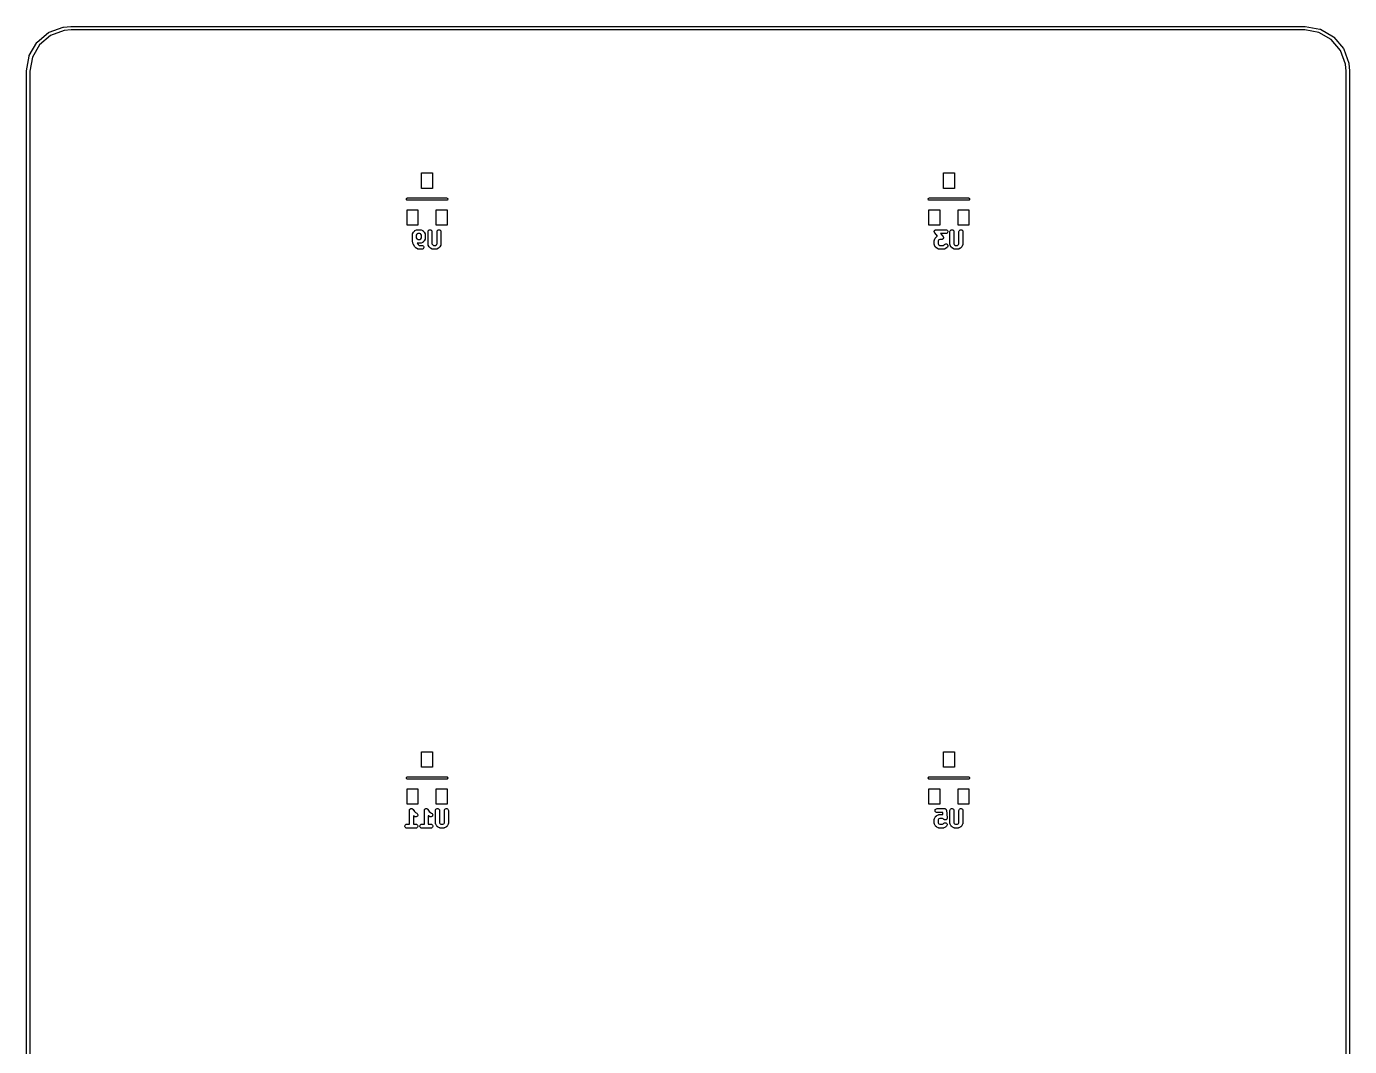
# Model space of a CAD drawing. Extents: x 51 to 137, y -158 to -25.
# Drawn here: x 50.7 to 136.5, y -91.5 to -25.3 of the extents above; entities that cross this region are included whole.
import ezdxf

# ---------------------------------------------------------------- set-up
doc = ezdxf.new("R2010")
doc.units = 0
doc.header["$MEASUREMENT"] = 0
doc.layers.add('BLACK', color=7, linetype='CONTINUOUS')

msp = doc.modelspace()

# ---------------------------------------------------------------- linework, layer by layer
at = {"layer": 'Black'}
for p, q in [((51.3772, -26.306), (52.1172, -25.6851)), ((52.1172, -25.6851), (52.1516, -25.6652)), ((52.1516, -25.6652), (53.0592, -25.3348)), ((53.1233, -25.5548), (52.2487, -25.8731)), ((53.0592, -25.3348), (53.0739, -25.3323)), ((53.0739, -25.3323), (53.0884, -25.3284)), ((53.0884, -25.3284), (53.5713, -25.2861)), ((53.5863, -25.5143), (53.1233, -25.5548)), ((53.5713, -25.2861), (53.5763, -25.2866)), ((53.5763, -25.2866), (53.5813, -25.2857)), ((53.5813, -25.2857), (133.619, -25.2857)), ((133.609, -25.5143), (53.5863, -25.5143)), ((134.531, -25.6768), (133.609, -25.5143)), ((133.619, -25.2857), (133.629, -25.2874)), ((133.629, -25.2874), (133.639, -25.2874)), ((133.639, -25.2874), (134.59, -25.4552)), ((135.332, -26.1396), (134.531, -25.6768)), ((134.59, -25.4552), (134.59, -25.4552)), ((134.59, -25.4552), (134.628, -25.4687)), ((134.628, -25.4687), (135.464, -25.9517)), ((50.8687, -27.1729), (51.3517, -26.3364)), ((51.5396, -26.4681), (51.0768, -27.2697)), ((51.3517, -26.3364), (51.3772, -26.306)), ((52.2487, -25.8731), (51.5396, -26.4681)), ((135.927, -26.8487), (135.332, -26.1396)), ((135.464, -25.9517), (135.495, -25.9772)), ((135.495, -25.9772), (136.115, -26.7172)), ((50.6874, -28.1615), (50.8552, -27.2102)), ((50.8552, -27.2102), (50.8687, -27.1729)), ((50.8552, -27.2102), (50.8552, -27.2102)), ((51.0768, -27.2697), (50.9143, -28.1913)), ((136.246, -27.7233), (135.927, -26.8487)), ((136.115, -26.7172), (136.135, -26.7516)), ((136.135, -26.7516), (136.466, -27.6592)), ((50.6857, -28.1813), (50.6874, -28.1715)), ((50.6857, -119.921), (50.6857, -28.1813)), ((50.6874, -28.1715), (50.6874, -28.1615)), ((50.9143, -28.1913), (50.9143, -119.916)), ((136.286, -28.1863), (136.246, -27.7233)), ((136.286, -119.911), (136.286, -28.1863)), ((136.466, -27.6592), (136.468, -27.6739)), ((136.468, -27.6739), (136.472, -27.6884)), ((136.472, -27.6884), (136.514, -28.1713)), ((136.514, -28.1713), (136.514, -28.1763)), ((136.514, -28.1763), (136.515, -28.1813)), ((136.515, -28.1813), (136.515, -119.921)), ((76.3219, -35.7911), (76.3219, -34.7903)), ((76.3219, -34.7903), (77.0229, -34.7903)), ((77.0229, -34.7903), (77.0229, -35.7911)), ((110.177, -35.7911), (110.177, -34.7903)), ((110.177, -34.7903), (110.879, -34.7903)), ((110.879, -34.7903), (110.879, -35.7911)), ((77.0229, -35.7911), (76.3219, -35.7911)), ((110.879, -35.7911), (110.177, -35.7911)), ((75.3285, -36.4766), (75.3374, -36.4521)), ((75.3285, -36.5026), (75.3285, -36.4766)), ((75.3374, -36.5271), (75.3285, -36.5026)), ((75.3374, -36.4521), (75.3542, -36.4321)), ((75.3542, -36.5471), (75.3374, -36.5271)), ((75.3542, -36.4321), (75.3767, -36.4191)), ((75.3767, -36.5601), (75.3542, -36.5471)), ((75.3767, -36.4191), (75.4024, -36.4146)), ((75.4024, -36.5646), (75.3767, -36.5601)), ((75.4024, -36.4146), (77.9424, -36.4146)), ((77.9424, -36.5646), (75.4024, -36.5646)), ((77.9424, -36.4146), (77.9681, -36.4191)), ((77.9681, -36.5601), (77.9424, -36.5646)), ((77.9681, -36.4191), (77.9906, -36.4321)), ((77.9906, -36.5471), (77.9681, -36.5601)), ((77.9906, -36.4321), (78.0074, -36.4521)), ((78.0074, -36.5271), (77.9906, -36.5471)), ((78.0074, -36.4521), (78.0163, -36.4766)), ((78.0163, -36.5026), (78.0074, -36.5271)), ((78.0163, -36.4766), (78.0163, -36.5026)), ((109.184, -36.4766), (109.193, -36.4521)), ((109.184, -36.5026), (109.184, -36.4766)), ((109.193, -36.5271), (109.184, -36.5026)), ((109.193, -36.4521), (109.21, -36.4321)), ((109.21, -36.5471), (109.193, -36.5271)), ((109.21, -36.4321), (109.232, -36.4191)), ((109.232, -36.5601), (109.21, -36.5471)), ((109.232, -36.4191), (109.258, -36.4146)), ((109.258, -36.5646), (109.232, -36.5601)), ((109.258, -36.4146), (111.798, -36.4146)), ((111.798, -36.5646), (109.258, -36.5646)), ((111.798, -36.4146), (111.824, -36.4191)), ((111.824, -36.5601), (111.798, -36.5646)), ((111.824, -36.4191), (111.846, -36.4321)), ((111.846, -36.5471), (111.824, -36.5601)), ((111.846, -36.4321), (111.863, -36.4521)), ((111.863, -36.5271), (111.846, -36.5471)), ((111.863, -36.4521), (111.872, -36.4766)), ((111.872, -36.5026), (111.863, -36.5271)), ((111.872, -36.4766), (111.872, -36.5026)), ((75.3719, -38.1889), (75.3719, -37.1881)), ((75.3719, -37.1881), (76.073, -37.1881)), ((76.073, -37.1881), (76.073, -38.1889)), ((77.2718, -38.1889), (77.2718, -37.1881)), ((77.2718, -37.1881), (77.9729, -37.1881)), ((77.9729, -37.1881), (77.9729, -38.1889)), ((109.228, -38.1889), (109.228, -37.1881)), ((109.228, -37.1881), (109.929, -37.1881)), ((109.929, -37.1881), (109.929, -38.1889)), ((111.127, -38.1889), (111.127, -37.1881)), ((111.127, -37.1881), (111.828, -37.1881)), ((111.828, -37.1881), (111.828, -38.1889)), ((76.073, -38.1889), (75.3719, -38.1889)), ((75.7968, -38.6239), (75.8085, -38.6072)), ((75.8085, -38.6072), (75.8569, -38.5588)), ((75.8569, -38.5588), (75.8736, -38.5471)), ((75.8736, -38.5471), (75.8899, -38.535)), ((75.8899, -38.535), (75.9867, -38.4866)), ((75.9867, -38.4866), (75.9937, -38.4845)), ((75.9937, -38.4845), (76, -38.4809)), ((76, -38.4809), (76.0147, -38.4783)), ((76.0147, -38.4783), (76.0289, -38.4741)), ((76.0289, -38.4741), (76.0362, -38.4745)), ((76.0362, -38.4745), (76.0434, -38.4732)), ((76.0434, -38.4732), (76.237, -38.4732)), ((76.237, -38.4732), (76.2442, -38.4745)), ((76.2442, -38.4745), (76.2515, -38.4741)), ((76.2515, -38.4741), (76.2657, -38.4783)), ((76.2657, -38.4783), (76.2804, -38.4809)), ((76.2804, -38.4809), (76.2867, -38.4845)), ((76.2867, -38.4845), (76.2938, -38.4866)), ((76.2938, -38.4866), (76.3905, -38.535)), ((76.3905, -38.535), (76.4069, -38.5471)), ((76.4069, -38.5471), (76.4235, -38.5588)), ((76.4235, -38.5588), (76.4719, -38.6072)), ((76.4719, -38.6072), (76.4836, -38.6239)), ((76.7389, -38.6002), (76.7466, -38.5568)), ((76.7389, -39.4227), (76.7389, -38.6002)), ((76.7466, -38.5568), (76.7686, -38.5186)), ((76.7686, -38.5186), (76.8024, -38.4902)), ((76.8024, -38.4902), (76.8439, -38.4751)), ((76.8439, -38.4751), (76.888, -38.4751)), ((76.888, -38.4751), (76.9294, -38.4902)), ((76.9294, -38.4902), (76.9632, -38.5186)), ((76.9632, -38.5186), (76.9853, -38.5568)), ((76.9853, -38.5568), (76.9929, -38.6002)), ((76.9929, -38.6002), (76.9929, -39.3927)), ((77.9729, -38.1889), (77.2718, -38.1889)), ((77.3195, -38.6002), (77.3272, -38.5568)), ((77.3195, -39.3927), (77.3195, -38.6002)), ((77.3272, -38.5568), (77.3492, -38.5186)), ((77.3492, -38.5186), (77.383, -38.4902)), ((77.383, -38.4902), (77.4244, -38.4751)), ((77.4244, -38.4751), (77.4685, -38.4751)), ((77.4685, -38.4751), (77.51, -38.4902)), ((77.51, -38.4902), (77.5438, -38.5186)), ((77.5438, -38.5186), (77.5658, -38.5568)), ((77.5658, -38.5568), (77.5735, -38.6002)), ((77.5735, -38.6002), (77.5735, -39.4227)), ((109.929, -38.1889), (109.228, -38.1889)), ((109.579, -38.6028), (109.58, -38.5906)), ((109.58, -38.6125), (109.579, -38.6028)), ((109.58, -38.5782), (109.584, -38.5689)), ((109.58, -38.5906), (109.58, -38.5782)), ((109.58, -38.6223), (109.58, -38.6125)), ((109.585, -38.6339), (109.58, -38.6223)), ((109.584, -38.5689), (109.585, -38.5593)), ((109.585, -38.5593), (109.591, -38.5484)), ((109.591, -38.5484), (109.596, -38.5367)), ((109.596, -38.5367), (109.602, -38.5292)), ((109.602, -38.5292), (109.607, -38.5206)), ((109.607, -38.5206), (109.616, -38.5124)), ((109.616, -38.5124), (109.624, -38.5029)), ((109.624, -38.5029), (109.632, -38.498)), ((109.632, -38.498), (109.64, -38.4916)), ((109.64, -38.4916), (109.651, -38.4871)), ((109.651, -38.4871), (109.662, -38.4809)), ((109.662, -38.4809), (109.672, -38.4792)), ((109.672, -38.4792), (109.681, -38.4756)), ((109.681, -38.4756), (109.693, -38.4754)), ((109.693, -38.4754), (109.706, -38.4732)), ((109.706, -38.4732), (110.334, -38.4732)), ((110.334, -38.4732), (110.378, -38.4809)), ((110.378, -38.4809), (110.416, -38.5029)), ((110.416, -38.5029), (110.444, -38.5367)), ((110.444, -38.5367), (110.46, -38.5782)), ((110.46, -38.6223), (110.444, -38.6637)), ((110.46, -38.5782), (110.46, -38.6223)), ((110.595, -38.6002), (110.602, -38.5568)), ((110.595, -39.4227), (110.595, -38.6002)), ((110.602, -38.5568), (110.624, -38.5186)), ((110.624, -38.5186), (110.658, -38.4902)), ((110.658, -38.4902), (110.699, -38.4751)), ((110.699, -38.4751), (110.744, -38.4751)), ((110.744, -38.4751), (110.785, -38.4902)), ((110.785, -38.4902), (110.819, -38.5186)), ((110.819, -38.5186), (110.841, -38.5568)), ((110.841, -38.5568), (110.849, -38.6002)), ((110.849, -38.6002), (110.849, -39.3927)), ((111.828, -38.1889), (111.127, -38.1889)), ((111.175, -38.6002), (111.183, -38.5568)), ((111.175, -39.3927), (111.175, -38.6002)), ((111.183, -38.5568), (111.205, -38.5186)), ((111.205, -38.5186), (111.239, -38.4902)), ((111.239, -38.4902), (111.28, -38.4751)), ((111.28, -38.4751), (111.324, -38.4751)), ((111.324, -38.4751), (111.366, -38.4902)), ((111.366, -38.4902), (111.399, -38.5186)), ((111.399, -38.5186), (111.421, -38.5568)), ((111.421, -38.5568), (111.429, -38.6002)), ((111.429, -38.6002), (111.429, -39.4227)), ((75.7229, -38.7937), (75.7242, -38.7865)), ((75.7229, -39.1808), (75.7229, -38.7937)), ((75.7256, -39.1961), (75.7229, -39.1808)), ((75.7238, -38.7792), (75.728, -38.765)), ((75.7242, -38.7865), (75.7238, -38.7792)), ((75.7267, -39.2116), (75.7256, -39.1961)), ((75.7751, -39.4051), (75.7267, -39.2116)), ((75.728, -38.765), (75.7306, -38.7503)), ((75.7306, -38.7503), (75.7342, -38.744)), ((75.7342, -38.744), (75.7363, -38.7369)), ((75.7363, -38.7369), (75.7847, -38.6402)), ((75.7839, -39.425), (75.7751, -39.4051)), ((75.7926, -39.4448), (75.7839, -39.425)), ((75.7847, -38.6402), (75.7968, -38.6239)), ((75.8894, -39.5899), (75.7926, -39.4448)), ((76.0027, -38.7722), (75.9769, -38.8237)), ((75.9769, -38.8237), (75.9769, -39.0057)), ((75.9769, -39.0057), (76.0027, -39.0572)), ((76.0219, -38.753), (76.0027, -38.7722)), ((76.0027, -39.0572), (76.0219, -39.0764)), ((76.0734, -38.7272), (76.0219, -38.753)), ((76.0219, -39.0764), (76.0734, -39.1022)), ((76.0434, -39.3562), (76.0382, -39.3553)), ((76.0382, -39.3553), (76.0938, -39.4385)), ((76.237, -39.3562), (76.0434, -39.3562)), ((76.207, -38.7272), (76.0734, -38.7272)), ((76.0734, -39.1022), (76.207, -39.1022)), ((76.0938, -39.4385), (76.1187, -39.4635)), ((76.1187, -39.4635), (76.1702, -39.4892)), ((76.2585, -38.753), (76.207, -38.7272)), ((76.207, -39.1022), (76.2585, -39.0764)), ((76.2442, -39.3549), (76.237, -39.3562)), ((76.2515, -39.3553), (76.2442, -39.3549)), ((76.2657, -39.3511), (76.2515, -39.3553)), ((76.2777, -38.7722), (76.2585, -38.753)), ((76.2585, -39.0764), (76.2777, -39.0572)), ((76.2804, -39.3485), (76.2657, -39.3511)), ((76.3035, -38.8237), (76.2777, -38.7722)), ((76.2777, -39.0572), (76.3035, -39.0057)), ((76.2867, -39.3448), (76.2804, -39.3485)), ((76.2938, -39.3428), (76.2867, -39.3448)), ((76.3905, -39.2944), (76.2938, -39.3428)), ((76.3035, -39.0057), (76.3035, -38.8237)), ((76.4069, -39.2823), (76.3905, -39.2944)), ((76.4235, -39.2706), (76.4069, -39.2823)), ((76.4719, -39.2222), (76.4235, -39.2706)), ((76.4836, -39.2055), (76.4719, -39.2222)), ((76.4836, -38.6239), (76.4957, -38.6402)), ((76.4957, -39.1892), (76.4836, -39.2055)), ((76.4957, -38.6402), (76.5441, -38.7369)), ((76.5441, -39.0924), (76.4957, -39.1892)), ((76.5441, -38.7369), (76.5462, -38.744)), ((76.5462, -39.0854), (76.5441, -39.0924)), ((76.5462, -38.744), (76.5498, -38.7503)), ((76.5498, -39.0791), (76.5462, -39.0854)), ((76.5498, -38.7503), (76.5524, -38.765)), ((76.5524, -39.0644), (76.5498, -39.0791)), ((76.5524, -38.765), (76.5567, -38.7792)), ((76.5567, -39.0502), (76.5524, -39.0644)), ((76.5567, -38.7792), (76.5562, -38.7865)), ((76.5562, -38.7865), (76.5575, -38.7937)), ((76.5575, -39.0356), (76.5562, -39.0429)), ((76.5562, -39.0429), (76.5567, -39.0502)), ((76.5575, -38.7937), (76.5575, -39.0356)), ((76.7402, -39.4299), (76.7389, -39.4227)), ((76.7398, -39.4372), (76.7402, -39.4299)), ((76.744, -39.4515), (76.7398, -39.4372)), ((76.7466, -39.4661), (76.744, -39.4515)), ((76.7502, -39.4725), (76.7466, -39.4661)), ((76.7523, -39.4795), (76.7502, -39.4725)), ((76.8007, -39.5763), (76.7523, -39.4795)), ((76.9929, -39.3927), (77.0187, -39.4442)), ((77.0187, -39.4442), (77.0379, -39.4635)), ((77.0379, -39.4635), (77.0894, -39.4892)), ((77.223, -39.4892), (77.2745, -39.4635)), ((77.2745, -39.4635), (77.2937, -39.4442)), ((77.2937, -39.4442), (77.3195, -39.3927)), ((77.5601, -39.4795), (77.5117, -39.5763)), ((77.5622, -39.4725), (77.5601, -39.4795)), ((77.5658, -39.4661), (77.5622, -39.4725)), ((77.5684, -39.4515), (77.5658, -39.4661)), ((77.5727, -39.4372), (77.5684, -39.4515)), ((77.5735, -39.4227), (77.5722, -39.4299)), ((77.5722, -39.4299), (77.5727, -39.4372)), ((109.579, -39.1663), (109.584, -39.152)), ((109.58, -39.1736), (109.579, -39.1663)), ((109.579, -39.1808), (109.58, -39.1736)), ((109.579, -39.4227), (109.579, -39.1808)), ((109.58, -39.4299), (109.579, -39.4227)), ((109.579, -39.4372), (109.58, -39.4299)), ((109.584, -39.4515), (109.579, -39.4372)), ((109.584, -39.152), (109.586, -39.1374)), ((109.586, -39.4661), (109.584, -39.4515)), ((109.587, -38.6461), (109.585, -38.6339)), ((109.586, -39.1374), (109.59, -39.131)), ((109.59, -39.4725), (109.586, -39.4661)), ((109.592, -38.6545), (109.587, -38.6461)), ((109.59, -39.131), (109.592, -39.124)), ((109.592, -39.4795), (109.59, -39.4725)), ((109.596, -38.6637), (109.592, -38.6545)), ((109.592, -39.124), (109.64, -39.0272)), ((109.64, -39.5763), (109.592, -39.4795)), ((109.604, -38.6732), (109.596, -38.6637)), ((109.61, -38.6838), (109.604, -38.6732)), ((109.796, -38.8967), (109.61, -38.6838)), ((109.64, -39.0272), (109.652, -39.0109)), ((109.652, -39.0109), (109.664, -38.9942)), ((109.664, -38.9942), (109.712, -38.9458)), ((109.712, -38.9458), (109.729, -38.9342)), ((109.729, -38.9342), (109.745, -38.9221)), ((109.745, -38.9221), (109.796, -38.8967)), ((109.858, -39.1593), (109.833, -39.2108)), ((109.833, -39.2108), (109.833, -39.3927)), ((109.833, -39.3927), (109.858, -39.4442)), ((109.878, -39.14), (109.858, -39.1593)), ((109.858, -39.4442), (109.878, -39.4635)), ((109.929, -39.1143), (109.878, -39.14)), ((109.878, -39.4635), (109.929, -39.4892)), ((110.044, -39.1143), (109.929, -39.1143)), ((110.334, -38.7272), (109.985, -38.7272)), ((109.985, -38.7272), (110.14, -38.9036)), ((110.056, -39.1121), (110.044, -39.1143)), ((110.069, -39.1119), (110.056, -39.1121)), ((110.078, -39.1083), (110.069, -39.1119)), ((110.088, -39.1066), (110.078, -39.1083)), ((110.098, -39.1004), (110.088, -39.1066)), ((110.11, -39.0959), (110.098, -39.1004)), ((110.117, -39.0895), (110.11, -39.0959)), ((110.126, -39.0846), (110.117, -39.0895)), ((110.134, -39.075), (110.126, -39.0846)), ((110.143, -39.0669), (110.134, -39.075)), ((110.14, -38.9036), (110.146, -38.9143)), ((110.148, -39.0583), (110.143, -39.0669)), ((110.146, -38.9143), (110.154, -38.9238)), ((110.154, -39.0508), (110.148, -39.0583)), ((110.154, -38.9238), (110.158, -38.933)), ((110.158, -39.0391), (110.154, -39.0508)), ((110.158, -38.933), (110.163, -38.9414)), ((110.164, -39.0282), (110.158, -39.0391)), ((110.159, -39.4892), (110.211, -39.4635)), ((110.163, -38.9414), (110.165, -38.9535)), ((110.166, -39.0185), (110.164, -39.0282)), ((110.165, -38.9535), (110.169, -38.9652)), ((110.169, -39.0093), (110.166, -39.0185)), ((110.169, -38.9652), (110.169, -38.975)), ((110.169, -38.975), (110.171, -38.9846)), ((110.171, -38.9846), (110.169, -38.9969)), ((110.169, -38.9969), (110.169, -39.0093)), ((110.211, -39.4635), (110.245, -39.4297)), ((110.245, -39.4297), (110.281, -39.4044)), ((110.281, -39.4044), (110.323, -39.3929)), ((110.323, -39.3929), (110.367, -39.3968)), ((110.378, -38.7196), (110.334, -38.7272)), ((110.367, -39.3968), (110.407, -39.4154)), ((110.416, -38.6975), (110.378, -38.7196)), ((110.407, -39.4154), (110.439, -39.4466)), ((110.444, -38.6637), (110.416, -38.6975)), ((110.439, -39.4466), (110.457, -39.4866)), ((110.596, -39.4299), (110.595, -39.4227)), ((110.595, -39.4372), (110.596, -39.4299)), ((110.6, -39.4515), (110.595, -39.4372)), ((110.602, -39.4661), (110.6, -39.4515)), ((110.606, -39.4725), (110.602, -39.4661)), ((110.608, -39.4795), (110.606, -39.4725)), ((110.656, -39.5763), (110.608, -39.4795)), ((110.849, -39.3927), (110.874, -39.4442)), ((110.874, -39.4442), (110.894, -39.4635)), ((110.894, -39.4635), (110.945, -39.4892)), ((111.079, -39.4892), (111.13, -39.4635)), ((111.13, -39.4635), (111.149, -39.4442)), ((111.149, -39.4442), (111.175, -39.3927)), ((111.416, -39.4795), (111.367, -39.5763)), ((111.418, -39.4725), (111.416, -39.4795)), ((111.421, -39.4661), (111.418, -39.4725)), ((111.424, -39.4515), (111.421, -39.4661)), ((111.428, -39.4372), (111.424, -39.4515)), ((111.429, -39.4227), (111.428, -39.4299)), ((111.428, -39.4299), (111.428, -39.4372)), ((75.8981, -39.599), (75.8894, -39.5899)), ((75.9053, -39.6093), (75.8981, -39.599)), ((75.9536, -39.6576), (75.9053, -39.6093)), ((75.9703, -39.6693), (75.9536, -39.6576)), ((75.9867, -39.6814), (75.9703, -39.6693)), ((76.0834, -39.7298), (75.9867, -39.6814)), ((76.0904, -39.7319), (76.0834, -39.7298)), ((76.0968, -39.7356), (76.0904, -39.7319)), ((76.1114, -39.7381), (76.0968, -39.7356)), ((76.1257, -39.7424), (76.1114, -39.7381)), ((76.133, -39.7419), (76.1257, -39.7424)), ((76.1402, -39.7432), (76.133, -39.7419)), ((76.3337, -39.7432), (76.1402, -39.7432)), ((76.1702, -39.4892), (76.3337, -39.4892)), ((76.3337, -39.4892), (76.3772, -39.4969)), ((76.3772, -39.7356), (76.3337, -39.7432)), ((76.3772, -39.4969), (76.4154, -39.5189)), ((76.4154, -39.7135), (76.3772, -39.7356)), ((76.4154, -39.5189), (76.4437, -39.5527)), ((76.4437, -39.6797), (76.4154, -39.7135)), ((76.4437, -39.5527), (76.4588, -39.5942)), ((76.4588, -39.6383), (76.4437, -39.6797)), ((76.4588, -39.5942), (76.4588, -39.6383)), ((76.8128, -39.5926), (76.8007, -39.5763)), ((76.8245, -39.6093), (76.8128, -39.5926)), ((76.8729, -39.6576), (76.8245, -39.6093)), ((76.8896, -39.6693), (76.8729, -39.6576)), ((76.9059, -39.6814), (76.8896, -39.6693)), ((77.0027, -39.7298), (76.9059, -39.6814)), ((77.0097, -39.7319), (77.0027, -39.7298)), ((77.016, -39.7356), (77.0097, -39.7319)), ((77.0307, -39.7381), (77.016, -39.7356)), ((77.0449, -39.7424), (77.0307, -39.7381)), ((77.0522, -39.7419), (77.0449, -39.7424)), ((77.0594, -39.7432), (77.0522, -39.7419)), ((77.253, -39.7432), (77.0594, -39.7432)), ((77.0894, -39.4892), (77.223, -39.4892)), ((77.2602, -39.7419), (77.253, -39.7432)), ((77.2675, -39.7424), (77.2602, -39.7419)), ((77.2818, -39.7381), (77.2675, -39.7424)), ((77.2964, -39.7356), (77.2818, -39.7381)), ((77.3028, -39.7319), (77.2964, -39.7356)), ((77.3098, -39.7298), (77.3028, -39.7319)), ((77.4065, -39.6814), (77.3098, -39.7298)), ((77.4229, -39.6693), (77.4065, -39.6814)), ((77.4395, -39.6576), (77.4229, -39.6693)), ((77.4879, -39.6093), (77.4395, -39.6576)), ((77.4996, -39.5926), (77.4879, -39.6093)), ((77.5117, -39.5763), (77.4996, -39.5926)), ((109.652, -39.5926), (109.64, -39.5763)), ((109.664, -39.6093), (109.652, -39.5926)), ((109.712, -39.6576), (109.664, -39.6093)), ((109.729, -39.6693), (109.712, -39.6576)), ((109.745, -39.6814), (109.729, -39.6693)), ((109.842, -39.7298), (109.745, -39.6814)), ((109.849, -39.7319), (109.842, -39.7298)), ((109.856, -39.7356), (109.849, -39.7319)), ((109.87, -39.7381), (109.856, -39.7356)), ((109.885, -39.7424), (109.87, -39.7381)), ((109.892, -39.7419), (109.885, -39.7424)), ((109.899, -39.7432), (109.892, -39.7419)), ((110.189, -39.7432), (109.899, -39.7432)), ((109.929, -39.4892), (110.159, -39.4892)), ((110.197, -39.7419), (110.189, -39.7432)), ((110.204, -39.7424), (110.197, -39.7419)), ((110.218, -39.7381), (110.204, -39.7424)), ((110.233, -39.7356), (110.218, -39.7381)), ((110.239, -39.7319), (110.233, -39.7356)), ((110.246, -39.7298), (110.239, -39.7319)), ((110.343, -39.6814), (110.246, -39.7298)), ((110.359, -39.6693), (110.343, -39.6814)), ((110.376, -39.6576), (110.359, -39.6693)), ((110.424, -39.6093), (110.376, -39.6576)), ((110.45, -39.5731), (110.424, -39.6093)), ((110.461, -39.5305), (110.45, -39.5731)), ((110.457, -39.4866), (110.461, -39.5305)), ((110.668, -39.5926), (110.656, -39.5763)), ((110.68, -39.6093), (110.668, -39.5926)), ((110.728, -39.6576), (110.68, -39.6093)), ((110.745, -39.6693), (110.728, -39.6576)), ((110.761, -39.6814), (110.745, -39.6693)), ((110.858, -39.7298), (110.761, -39.6814)), ((110.865, -39.7319), (110.858, -39.7298)), ((110.872, -39.7356), (110.865, -39.7319)), ((110.886, -39.7381), (110.872, -39.7356)), ((110.901, -39.7424), (110.886, -39.7381)), ((110.908, -39.7419), (110.901, -39.7424)), ((110.915, -39.7432), (110.908, -39.7419)), ((111.109, -39.7432), (110.915, -39.7432)), ((110.945, -39.4892), (111.079, -39.4892)), ((111.116, -39.7419), (111.109, -39.7432)), ((111.123, -39.7424), (111.116, -39.7419)), ((111.137, -39.7381), (111.123, -39.7424)), ((111.152, -39.7356), (111.137, -39.7381)), ((111.158, -39.7319), (111.152, -39.7356)), ((111.165, -39.7298), (111.158, -39.7319)), ((111.262, -39.6814), (111.165, -39.7298)), ((111.278, -39.6693), (111.262, -39.6814)), ((111.295, -39.6576), (111.278, -39.6693)), ((111.344, -39.6093), (111.295, -39.6576)), ((111.355, -39.5926), (111.344, -39.6093)), ((111.367, -39.5763), (111.355, -39.5926)), ((76.3219, -73.3527), (76.3219, -72.3519)), ((76.3219, -72.3519), (77.0229, -72.3519)), ((77.0229, -72.3519), (77.0229, -73.3527)), ((110.177, -73.3527), (110.177, -72.3519)), ((110.177, -72.3519), (110.879, -72.3519)), ((110.879, -72.3519), (110.879, -73.3527)), ((77.0229, -73.3527), (76.3219, -73.3527)), ((110.879, -73.3527), (110.177, -73.3527)), ((75.3285, -74.0382), (75.3374, -74.0137)), ((75.3285, -74.0642), (75.3285, -74.0382)), ((75.3374, -74.0887), (75.3285, -74.0642)), ((75.3374, -74.0137), (75.3542, -73.9937)), ((75.3542, -74.1087), (75.3374, -74.0887)), ((75.3542, -73.9937), (75.3767, -73.9807)), ((75.3767, -74.1217), (75.3542, -74.1087)), ((75.3767, -73.9807), (75.4024, -73.9762)), ((75.4024, -74.1262), (75.3767, -74.1217)), ((75.4024, -73.9762), (77.9424, -73.9762)), ((77.9424, -74.1262), (75.4024, -74.1262)), ((77.9424, -73.9762), (77.9681, -73.9807)), ((77.9681, -74.1217), (77.9424, -74.1262)), ((77.9681, -73.9807), (77.9906, -73.9937)), ((77.9906, -74.1087), (77.9681, -74.1217)), ((77.9906, -73.9937), (78.0074, -74.0137)), ((78.0074, -74.0887), (77.9906, -74.1087)), ((78.0074, -74.0137), (78.0163, -74.0382)), ((78.0163, -74.0642), (78.0074, -74.0887)), ((78.0163, -74.0382), (78.0163, -74.0642)), ((109.184, -74.0382), (109.193, -74.0137)), ((109.184, -74.0642), (109.184, -74.0382)), ((109.193, -74.0887), (109.184, -74.0642)), ((109.193, -74.0137), (109.21, -73.9937)), ((109.21, -74.1087), (109.193, -74.0887)), ((109.21, -73.9937), (109.232, -73.9807)), ((109.232, -74.1217), (109.21, -74.1087)), ((109.232, -73.9807), (109.258, -73.9762)), ((109.258, -74.1262), (109.232, -74.1217)), ((109.258, -73.9762), (111.798, -73.9762)), ((111.798, -74.1262), (109.258, -74.1262)), ((111.798, -73.9762), (111.824, -73.9807)), ((111.824, -74.1217), (111.798, -74.1262)), ((111.824, -73.9807), (111.846, -73.9937)), ((111.846, -74.1087), (111.824, -74.1217)), ((111.846, -73.9937), (111.863, -74.0137)), ((111.863, -74.0887), (111.846, -74.1087)), ((111.863, -74.0137), (111.872, -74.0382)), ((111.872, -74.0642), (111.863, -74.0887)), ((111.872, -74.0382), (111.872, -74.0642)), ((75.3719, -75.7505), (75.3719, -74.7497)), ((75.3719, -74.7497), (76.073, -74.7497)), ((76.073, -74.7497), (76.073, -75.7505)), ((77.2718, -75.7505), (77.2718, -74.7497)), ((77.2718, -74.7497), (77.9729, -74.7497)), ((77.9729, -74.7497), (77.9729, -75.7505)), ((109.228, -75.7505), (109.228, -74.7497)), ((109.228, -74.7497), (109.929, -74.7497)), ((109.929, -74.7497), (109.929, -75.7505)), ((111.127, -75.7505), (111.127, -74.7497)), ((111.127, -74.7497), (111.828, -74.7497)), ((111.828, -74.7497), (111.828, -75.7505)), ((76.073, -75.7505), (75.3719, -75.7505)), ((75.5294, -76.1618), (75.5306, -76.1549)), ((75.5294, -77.0508), (75.5294, -76.1618)), ((75.5302, -76.1479), (75.5344, -76.1333)), ((75.5306, -76.1549), (75.5302, -76.1479)), ((75.5344, -76.1333), (75.5371, -76.1184)), ((75.5371, -76.1184), (75.5406, -76.1123)), ((75.5406, -76.1123), (75.5426, -76.1055)), ((75.5426, -76.1055), (75.5515, -76.0933)), ((75.5515, -76.0933), (75.5591, -76.0802)), ((75.5591, -76.0802), (75.5645, -76.0757)), ((75.5645, -76.0757), (75.5687, -76.07)), ((75.5687, -76.07), (75.5813, -76.0616)), ((75.5813, -76.0616), (75.5929, -76.0518)), ((75.5929, -76.0518), (75.5995, -76.0494)), ((75.5995, -76.0494), (75.6054, -76.0455)), ((75.6054, -76.0455), (75.6201, -76.0419)), ((75.6201, -76.0419), (75.6343, -76.0367)), ((75.6343, -76.0367), (75.6414, -76.0367)), ((75.6414, -76.0367), (75.6482, -76.0351)), ((75.6482, -76.0351), (75.6633, -76.0367)), ((75.6633, -76.0367), (75.6785, -76.0367)), ((75.6785, -76.0367), (75.6851, -76.0392)), ((75.6851, -76.0392), (75.6921, -76.0399)), ((75.6921, -76.0399), (75.7057, -76.0466)), ((75.7057, -76.0466), (75.7199, -76.0518)), ((75.7199, -76.0518), (75.7253, -76.0564)), ((75.7253, -76.0564), (75.7316, -76.0595)), ((75.7316, -76.0595), (75.7421, -76.0704)), ((75.7421, -76.0704), (75.7537, -76.0802)), ((75.7537, -76.0802), (75.7572, -76.0863)), ((75.7572, -76.0863), (75.7621, -76.0914)), ((75.7621, -76.0914), (75.8519, -76.226)), ((75.8519, -76.226), (75.9252, -76.2993)), ((75.9252, -76.2993), (76.0035, -76.3385)), ((76.0035, -76.3385), (76.0389, -76.3648)), ((76.0389, -76.3648), (76.0632, -76.4016)), ((76.497, -76.1618), (76.4982, -76.1549)), ((76.497, -77.0508), (76.497, -76.1618)), ((76.4978, -76.1479), (76.502, -76.1333)), ((76.4982, -76.1549), (76.4978, -76.1479)), ((76.502, -76.1333), (76.5047, -76.1184)), ((76.5047, -76.1184), (76.5082, -76.1123)), ((76.5082, -76.1123), (76.5102, -76.1055)), ((76.5102, -76.1055), (76.5191, -76.0933)), ((76.5191, -76.0933), (76.5267, -76.0802)), ((76.5267, -76.0802), (76.5321, -76.0757)), ((76.5321, -76.0757), (76.5363, -76.07)), ((76.5363, -76.07), (76.5489, -76.0616)), ((76.5489, -76.0616), (76.5605, -76.0518)), ((76.5605, -76.0518), (76.5671, -76.0494)), ((76.5671, -76.0494), (76.573, -76.0455)), ((76.573, -76.0455), (76.5877, -76.0419)), ((76.5877, -76.0419), (76.602, -76.0367)), ((76.602, -76.0367), (76.609, -76.0367)), ((76.609, -76.0367), (76.6158, -76.0351)), ((76.6158, -76.0351), (76.6309, -76.0367)), ((76.6309, -76.0367), (76.6461, -76.0367)), ((76.6461, -76.0367), (76.6527, -76.0392)), ((76.6527, -76.0392), (76.6597, -76.0399)), ((76.6597, -76.0399), (76.6733, -76.0466)), ((76.6733, -76.0466), (76.6875, -76.0518)), ((76.6875, -76.0518), (76.6929, -76.0564)), ((76.6929, -76.0564), (76.6992, -76.0595)), ((76.6992, -76.0595), (76.7097, -76.0704)), ((76.7097, -76.0704), (76.7213, -76.0802)), ((76.7213, -76.0802), (76.7248, -76.0863)), ((76.7248, -76.0863), (76.7297, -76.0914)), ((76.7297, -76.0914), (76.8195, -76.226)), ((76.8195, -76.226), (76.8928, -76.2993)), ((76.8928, -76.2993), (76.9711, -76.3385)), ((76.9711, -76.3385), (77.0065, -76.3648)), ((77.0065, -76.3648), (77.0308, -76.4016)), ((77.2227, -76.1618), (77.2304, -76.1184)), ((77.2227, -76.9843), (77.2227, -76.1618)), ((77.2304, -76.1184), (77.2524, -76.0802)), ((77.2524, -76.0802), (77.2862, -76.0518)), ((77.9729, -75.7505), (77.2718, -75.7505)), ((77.2862, -76.0518), (77.3277, -76.0367)), ((77.3277, -76.0367), (77.3718, -76.0367)), ((77.3718, -76.0367), (77.4132, -76.0518)), ((77.4132, -76.0518), (77.447, -76.0802)), ((77.447, -76.0802), (77.4691, -76.1184)), ((77.4691, -76.1184), (77.4767, -76.1618)), ((77.4767, -76.1618), (77.4767, -76.9543)), ((77.8033, -76.1618), (77.811, -76.1184)), ((77.8033, -76.9543), (77.8033, -76.1618)), ((77.811, -76.1184), (77.833, -76.0802)), ((77.833, -76.0802), (77.8668, -76.0518)), ((77.8668, -76.0518), (77.9083, -76.0367)), ((77.9083, -76.0367), (77.9524, -76.0367)), ((77.9524, -76.0367), (77.9938, -76.0518)), ((77.9938, -76.0518), (78.0276, -76.0802)), ((78.0276, -76.0802), (78.0496, -76.1184)), ((78.0496, -76.1184), (78.0573, -76.1618)), ((78.0573, -76.1618), (78.0573, -76.9843)), ((109.929, -75.7505), (109.228, -75.7505)), ((109.629, -76.1398), (109.644, -76.0983)), ((109.629, -76.1839), (109.629, -76.1398)), ((109.644, -76.2253), (109.629, -76.1839)), ((109.644, -76.0983), (109.672, -76.0645)), ((109.672, -76.2591), (109.644, -76.2253)), ((109.672, -76.0645), (109.71, -76.0425)), ((109.71, -76.2812), (109.672, -76.2591)), ((109.71, -76.0425), (109.754, -76.0348)), ((109.754, -76.2888), (109.71, -76.2812)), ((109.754, -76.0348), (110.238, -76.0348)), ((110.123, -76.2888), (109.754, -76.2888)), ((110.136, -76.4219), (110.123, -76.2888)), ((110.238, -76.0348), (110.242, -76.0357)), ((110.242, -76.0357), (110.247, -76.0352)), ((110.247, -76.0352), (110.264, -76.0395)), ((110.264, -76.0395), (110.281, -76.0425)), ((110.281, -76.0425), (110.285, -76.0449)), ((110.285, -76.0449), (110.29, -76.0461)), ((110.29, -76.0461), (110.304, -76.0558)), ((110.304, -76.0558), (110.319, -76.0645)), ((110.319, -76.0645), (110.322, -76.0682)), ((110.322, -76.0682), (110.326, -76.0709)), ((110.326, -76.0709), (110.337, -76.085)), ((110.337, -76.085), (110.348, -76.0983)), ((110.348, -76.0983), (110.349, -76.1028)), ((110.349, -76.1028), (110.352, -76.1067)), ((110.352, -76.1067), (110.357, -76.1234)), ((110.357, -76.1234), (110.363, -76.1398)), ((110.363, -76.1398), (110.363, -76.1446)), ((110.363, -76.1446), (110.364, -76.1492)), ((110.364, -76.1492), (110.412, -76.633)), ((110.595, -76.1618), (110.602, -76.1184)), ((110.595, -76.9843), (110.595, -76.1618)), ((110.602, -76.1184), (110.624, -76.0802)), ((110.624, -76.0802), (110.658, -76.0518)), ((110.658, -76.0518), (110.699, -76.0367)), ((110.699, -76.0367), (110.744, -76.0367)), ((110.744, -76.0367), (110.785, -76.0518)), ((110.785, -76.0518), (110.819, -76.0802)), ((110.819, -76.0802), (110.841, -76.1184)), ((110.841, -76.1184), (110.849, -76.1618)), ((110.849, -76.1618), (110.849, -76.9543)), ((111.828, -75.7505), (111.127, -75.7505)), ((111.175, -76.1618), (111.183, -76.1184)), ((111.175, -76.9543), (111.175, -76.1618)), ((111.183, -76.1184), (111.205, -76.0802)), ((111.205, -76.0802), (111.239, -76.0518)), ((111.239, -76.0518), (111.28, -76.0367)), ((111.28, -76.0367), (111.324, -76.0367)), ((111.324, -76.0367), (111.366, -76.0518)), ((111.366, -76.0518), (111.399, -76.0802)), ((111.399, -76.0802), (111.421, -76.1184)), ((111.421, -76.1184), (111.429, -76.1618)), ((111.429, -76.1618), (111.429, -76.9843)), ((75.241, -77.1558), (75.2561, -77.1143)), ((75.241, -77.1999), (75.241, -77.1558)), ((75.2561, -77.2413), (75.241, -77.1999)), ((75.2561, -77.1143), (75.2845, -77.0805)), ((75.2845, -77.2751), (75.2561, -77.2413)), ((75.2845, -77.0805), (75.3227, -77.0585)), ((75.3227, -77.0585), (75.3661, -77.0508)), ((75.3661, -77.0508), (75.5294, -77.0508)), ((75.7931, -76.5173), (75.7834, -76.5101)), ((75.7834, -76.5101), (75.7834, -77.0508)), ((75.7834, -77.0508), (75.9467, -77.0508)), ((75.8899, -76.5657), (75.7931, -76.5173)), ((75.9322, -76.5783), (75.8899, -76.5657)), ((75.9762, -76.5756), (75.9322, -76.5783)), ((75.9467, -77.0508), (75.9901, -77.0585)), ((76.0167, -76.5581), (75.9762, -76.5756)), ((75.9901, -77.0585), (76.0283, -77.0805)), ((76.0487, -76.5278), (76.0167, -76.5581)), ((76.0283, -77.0805), (76.0567, -77.1143)), ((76.0567, -77.2413), (76.0283, -77.2751)), ((76.0684, -76.4883), (76.0487, -76.5278)), ((76.0567, -77.1143), (76.0718, -77.1558)), ((76.0718, -77.1999), (76.0567, -77.2413)), ((76.0632, -76.4016), (76.0735, -76.4445)), ((76.0735, -76.4445), (76.0684, -76.4883)), ((76.0718, -77.1558), (76.0718, -77.1999)), ((76.2087, -77.1558), (76.2237, -77.1143)), ((76.2087, -77.1999), (76.2087, -77.1558)), ((76.2237, -77.2413), (76.2087, -77.1999)), ((76.2237, -77.1143), (76.2521, -77.0805)), ((76.2521, -77.2751), (76.2237, -77.2413)), ((76.2521, -77.0805), (76.2903, -77.0585)), ((76.2903, -77.0585), (76.3337, -77.0508)), ((76.3337, -77.0508), (76.497, -77.0508)), ((76.7607, -76.5173), (76.751, -76.5101)), ((76.751, -76.5101), (76.751, -77.0508)), ((76.751, -77.0508), (76.9143, -77.0508)), ((76.8575, -76.5657), (76.7607, -76.5173)), ((76.8998, -76.5783), (76.8575, -76.5657)), ((76.9438, -76.5756), (76.8998, -76.5783)), ((76.9143, -77.0508), (76.9577, -77.0585)), ((76.9843, -76.5581), (76.9438, -76.5756)), ((76.9577, -77.0585), (76.9959, -77.0805)), ((77.0163, -76.5278), (76.9843, -76.5581)), ((76.9959, -77.0805), (77.0243, -77.1143)), ((77.0243, -77.2413), (76.9959, -77.2751)), ((77.036, -76.4883), (77.0163, -76.5278)), ((77.0243, -77.1143), (77.0394, -77.1558)), ((77.0394, -77.1999), (77.0243, -77.2413)), ((77.0308, -76.4016), (77.0411, -76.4445)), ((77.0411, -76.4445), (77.036, -76.4883)), ((77.0394, -77.1558), (77.0394, -77.1999)), ((77.224, -76.9915), (77.2227, -76.9843)), ((77.2236, -76.9988), (77.224, -76.9915)), ((77.2278, -77.0131), (77.2236, -76.9988)), ((77.2304, -77.0277), (77.2278, -77.0131)), ((77.2341, -77.0341), (77.2304, -77.0277)), ((77.2361, -77.0411), (77.2341, -77.0341)), ((77.2845, -77.1379), (77.2361, -77.0411)), ((77.2966, -77.1542), (77.2845, -77.1379)), ((77.3083, -77.1709), (77.2966, -77.1542)), ((77.3567, -77.2192), (77.3083, -77.1709)), ((77.3734, -77.2309), (77.3567, -77.2192)), ((77.3897, -77.243), (77.3734, -77.2309)), ((77.4865, -77.2914), (77.3897, -77.243)), ((77.4767, -76.9543), (77.5025, -77.0058)), ((77.5025, -77.0058), (77.5217, -77.0251)), ((77.5217, -77.0251), (77.5732, -77.0508)), ((77.5732, -77.0508), (77.7068, -77.0508)), ((77.7068, -77.0508), (77.7583, -77.0251)), ((77.7583, -77.0251), (77.7775, -77.0058)), ((77.7775, -77.0058), (77.8033, -76.9543)), ((77.8903, -77.243), (77.7936, -77.2914)), ((77.9067, -77.2309), (77.8903, -77.243)), ((77.9233, -77.2192), (77.9067, -77.2309)), ((77.9717, -77.1709), (77.9233, -77.2192)), ((77.9834, -77.1542), (77.9717, -77.1709)), ((77.9955, -77.1379), (77.9834, -77.1542)), ((78.0439, -77.0411), (77.9955, -77.1379)), ((78.046, -77.0341), (78.0439, -77.0411)), ((78.0496, -77.0277), (78.046, -77.0341)), ((78.0522, -77.0131), (78.0496, -77.0277)), ((78.0565, -76.9988), (78.0522, -77.0131)), ((78.0573, -76.9843), (78.056, -76.9915)), ((78.056, -76.9915), (78.0565, -76.9988)), ((109.579, -76.7279), (109.584, -76.7136)), ((109.58, -76.7352), (109.579, -76.7279)), ((109.579, -76.7424), (109.58, -76.7352)), ((109.579, -76.9843), (109.579, -76.7424)), ((109.58, -76.9915), (109.579, -76.9843)), ((109.579, -76.9988), (109.58, -76.9915)), ((109.584, -77.0131), (109.579, -76.9988)), ((109.584, -76.7136), (109.586, -76.699)), ((109.586, -77.0277), (109.584, -77.0131)), ((109.586, -76.699), (109.59, -76.6926)), ((109.59, -77.0341), (109.586, -77.0277)), ((109.59, -76.6926), (109.592, -76.6856)), ((109.592, -77.0411), (109.59, -77.0341)), ((109.592, -76.6856), (109.64, -76.5888)), ((109.64, -77.1379), (109.592, -77.0411)), ((109.64, -76.5888), (109.652, -76.5725)), ((109.652, -77.1542), (109.64, -77.1379)), ((109.652, -76.5725), (109.664, -76.5558)), ((109.664, -77.1709), (109.652, -77.1542)), ((109.664, -76.5558), (109.712, -76.5074)), ((109.712, -77.2192), (109.664, -77.1709)), ((109.712, -76.5074), (109.729, -76.4958)), ((109.729, -77.2309), (109.712, -77.2192)), ((109.729, -76.4958), (109.745, -76.4837)), ((109.745, -77.243), (109.729, -77.2309)), ((109.745, -76.4837), (109.842, -76.4353)), ((109.842, -77.2914), (109.745, -77.243)), ((109.858, -76.7209), (109.833, -76.7724)), ((109.833, -76.7724), (109.833, -76.9543)), ((109.833, -76.9543), (109.858, -77.0058)), ((109.842, -76.4353), (109.849, -76.4332)), ((109.849, -76.4332), (109.856, -76.4295)), ((109.856, -76.4295), (109.87, -76.4269)), ((109.878, -76.7016), (109.858, -76.7209)), ((109.858, -77.0058), (109.878, -77.0251)), ((109.87, -76.4269), (109.885, -76.4227)), ((109.929, -76.6759), (109.878, -76.7016)), ((109.878, -77.0251), (109.929, -77.0508)), ((109.885, -76.4227), (109.892, -76.4231)), ((109.892, -76.4231), (109.899, -76.4219)), ((109.899, -76.4219), (110.136, -76.4219)), ((110.111, -76.6759), (109.929, -76.6759)), ((109.929, -77.0508), (110.111, -77.0508)), ((110.162, -76.7016), (110.111, -76.6759)), ((110.111, -77.0508), (110.162, -77.0251)), ((110.196, -76.7354), (110.162, -76.7016)), ((110.162, -77.0251), (110.196, -76.9913)), ((110.197, -76.7359), (110.196, -76.7354)), ((110.196, -76.9913), (110.232, -76.966)), ((110.197, -76.7365), (110.197, -76.7359)), ((110.215, -76.7485), (110.197, -76.7365)), ((110.295, -77.243), (110.198, -77.2914)), ((110.232, -76.7607), (110.215, -76.7485)), ((110.233, -76.7609), (110.232, -76.7607)), ((110.232, -76.966), (110.275, -76.9545)), ((110.234, -76.7614), (110.233, -76.7609)), ((110.255, -76.7666), (110.234, -76.7614)), ((110.275, -76.7721), (110.255, -76.7666)), ((110.276, -76.7721), (110.275, -76.7721)), ((110.275, -76.9545), (110.319, -76.9584)), ((110.277, -76.7723), (110.276, -76.7721)), ((110.298, -76.7702), (110.277, -76.7723)), ((110.311, -77.2309), (110.295, -77.243)), ((110.319, -76.7683), (110.298, -76.7702)), ((110.328, -77.2192), (110.311, -77.2309)), ((110.32, -76.768), (110.319, -76.7683)), ((110.319, -76.9584), (110.359, -76.977)), ((110.34, -76.7586), (110.32, -76.7679)), ((110.32, -76.7679), (110.32, -76.768)), ((110.376, -77.1709), (110.328, -77.2192)), ((110.359, -76.7497), (110.34, -76.7586)), ((110.36, -76.7491), (110.359, -76.7497)), ((110.359, -76.977), (110.39, -77.0082)), ((110.375, -76.7335), (110.36, -76.7488)), ((110.36, -76.7488), (110.36, -76.7491)), ((110.39, -76.7185), (110.375, -76.7335)), ((110.401, -77.1347), (110.376, -77.1709)), ((110.391, -76.7172), (110.39, -76.7177)), ((110.39, -76.7177), (110.39, -76.7185)), ((110.39, -77.0082), (110.409, -77.0482)), ((110.4, -76.6977), (110.391, -76.7172)), ((110.409, -76.6785), (110.4, -76.6977)), ((110.413, -77.0921), (110.401, -77.1347)), ((110.411, -76.6557), (110.409, -76.677)), ((110.409, -76.677), (110.409, -76.6777)), ((110.409, -76.6777), (110.409, -76.6785)), ((110.409, -77.0482), (110.413, -77.0921)), ((110.413, -76.6346), (110.411, -76.6557)), ((110.412, -76.633), (110.412, -76.6338)), ((110.412, -76.6338), (110.413, -76.6346)), ((110.596, -76.9915), (110.595, -76.9843)), ((110.595, -76.9988), (110.596, -76.9915)), ((110.6, -77.0131), (110.595, -76.9988)), ((110.602, -77.0277), (110.6, -77.0131)), ((110.606, -77.0341), (110.602, -77.0277)), ((110.608, -77.0411), (110.606, -77.0341)), ((110.656, -77.1379), (110.608, -77.0411)), ((110.668, -77.1542), (110.656, -77.1379)), ((110.68, -77.1709), (110.668, -77.1542)), ((110.728, -77.2192), (110.68, -77.1709)), ((110.745, -77.2309), (110.728, -77.2192)), ((110.761, -77.243), (110.745, -77.2309)), ((110.858, -77.2914), (110.761, -77.243)), ((110.849, -76.9543), (110.874, -77.0058)), ((110.874, -77.0058), (110.894, -77.0251)), ((110.894, -77.0251), (110.945, -77.0508)), ((110.945, -77.0508), (111.079, -77.0508)), ((111.079, -77.0508), (111.13, -77.0251)), ((111.13, -77.0251), (111.149, -77.0058)), ((111.149, -77.0058), (111.175, -76.9543)), ((111.262, -77.243), (111.165, -77.2914)), ((111.278, -77.2309), (111.262, -77.243)), ((111.295, -77.2192), (111.278, -77.2309)), ((111.344, -77.1709), (111.295, -77.2192)), ((111.355, -77.1542), (111.344, -77.1709)), ((111.367, -77.1379), (111.355, -77.1542)), ((111.416, -77.0411), (111.367, -77.1379)), ((111.418, -77.0341), (111.416, -77.0411)), ((111.421, -77.0277), (111.418, -77.0341)), ((111.424, -77.0131), (111.421, -77.0277)), ((111.428, -76.9988), (111.424, -77.0131)), ((111.429, -76.9843), (111.428, -76.9915)), ((111.428, -76.9915), (111.428, -76.9988)), ((75.3227, -77.2972), (75.2845, -77.2751)), ((75.3661, -77.3048), (75.3227, -77.2972)), ((75.9467, -77.3048), (75.3661, -77.3048)), ((75.9901, -77.2972), (75.9467, -77.3048)), ((76.0283, -77.2751), (75.9901, -77.2972)), ((76.2903, -77.2972), (76.2521, -77.2751)), ((76.3337, -77.3048), (76.2903, -77.2972)), ((76.9143, -77.3048), (76.3337, -77.3048)), ((76.9577, -77.2972), (76.9143, -77.3048)), ((76.9959, -77.2751), (76.9577, -77.2972)), ((77.4935, -77.2935), (77.4865, -77.2914)), ((77.4998, -77.2972), (77.4935, -77.2935)), ((77.5145, -77.2997), (77.4998, -77.2972)), ((77.5287, -77.304), (77.5145, -77.2997)), ((77.536, -77.3035), (77.5287, -77.304)), ((77.5433, -77.3048), (77.536, -77.3035)), ((77.7368, -77.3048), (77.5433, -77.3048)), ((77.744, -77.3035), (77.7368, -77.3048)), ((77.7513, -77.304), (77.744, -77.3035)), ((77.7656, -77.2997), (77.7513, -77.304)), ((77.7802, -77.2972), (77.7656, -77.2997)), ((77.7866, -77.2935), (77.7802, -77.2972)), ((77.7936, -77.2914), (77.7866, -77.2935)), ((109.849, -77.2935), (109.842, -77.2914)), ((109.856, -77.2972), (109.849, -77.2935)), ((109.87, -77.2997), (109.856, -77.2972)), ((109.885, -77.304), (109.87, -77.2997)), ((109.892, -77.3035), (109.885, -77.304)), ((109.899, -77.3048), (109.892, -77.3035)), ((110.141, -77.3048), (109.899, -77.3048)), ((110.148, -77.3035), (110.141, -77.3048)), ((110.155, -77.304), (110.148, -77.3035)), ((110.17, -77.2997), (110.155, -77.304)), ((110.184, -77.2972), (110.17, -77.2997)), ((110.191, -77.2935), (110.184, -77.2972)), ((110.198, -77.2914), (110.191, -77.2935)), ((110.865, -77.2935), (110.858, -77.2914)), ((110.872, -77.2972), (110.865, -77.2935)), ((110.886, -77.2997), (110.872, -77.2972)), ((110.901, -77.304), (110.886, -77.2997)), ((110.908, -77.3035), (110.901, -77.304)), ((110.915, -77.3048), (110.908, -77.3035)), ((111.109, -77.3048), (110.915, -77.3048)), ((111.116, -77.3035), (111.109, -77.3048)), ((111.123, -77.304), (111.116, -77.3035)), ((111.137, -77.2997), (111.123, -77.304)), ((111.152, -77.2972), (111.137, -77.2997)), ((111.158, -77.2935), (111.152, -77.2972)), ((111.165, -77.2914), (111.158, -77.2935))]:
    msp.add_line(p, q, dxfattribs=at)

doc.saveas('drawing.dxf')
